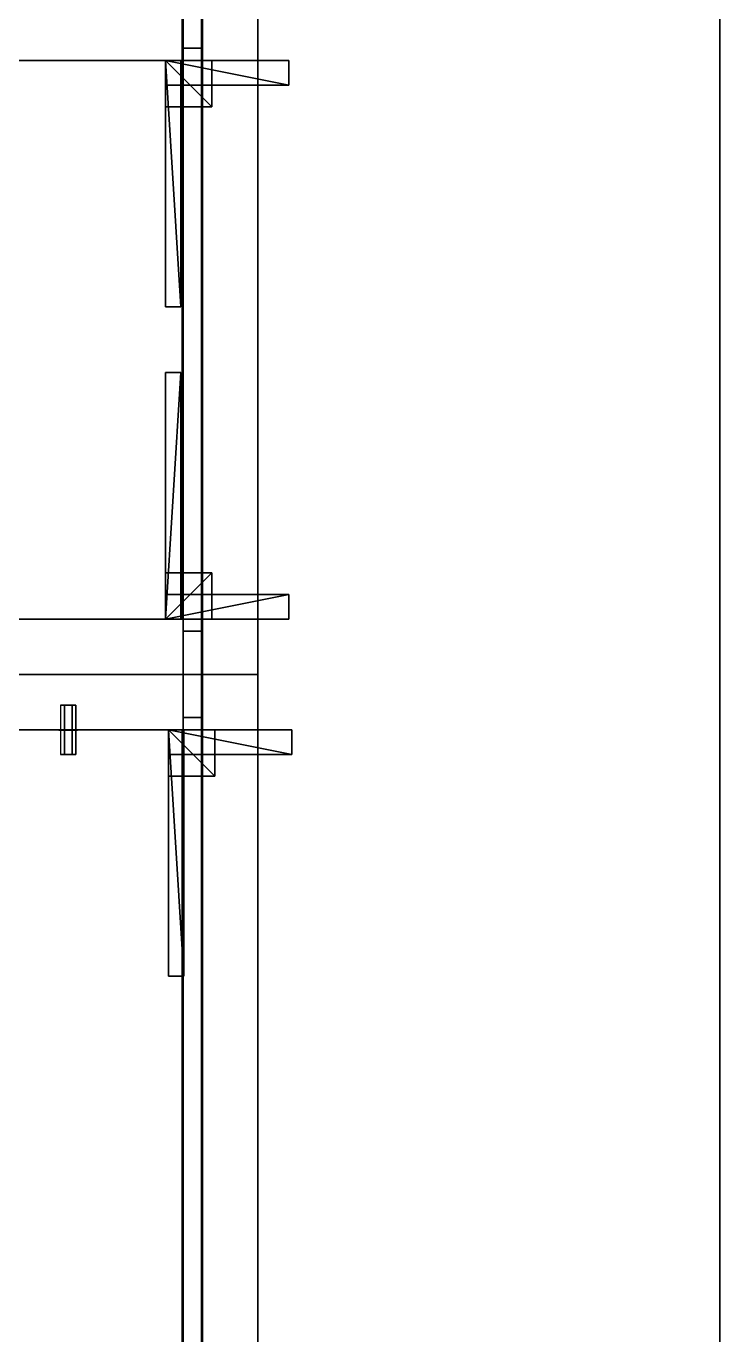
# Model space of a CAD drawing. Extents: x 0 to 2825, y -3457 to 0.
# Drawn here: x 2599.8 to 2825, y -1242.4 to -817.5 of the extents above; entities that cross this region are included whole.
import ezdxf

# ---------------------------------------------------------------- set-up
doc = ezdxf.new("R2010")
doc.units = 0
for name, color, linetype in [('LAYER0', 7, 'CONTINUOUS'), ('LAYER1', 7, 'CONTINUOUS'), ('LAYER166', 7, 'CONTINUOUS'), ('LAYER169', 7, 'CONTINUOUS'), ('LAYER242', 7, 'CONTINUOUS'), ('LAYER244', 7, 'CONTINUOUS'), ('LAYER253', 2, 'CONTINUOUS'), ('LAYER254', 7, 'CONTINUOUS'), ('LAYER255', 253, 'CONTINUOUS'), ('LAYER256', 253, 'CONTINUOUS'), ('LAYER257', 253, 'CONTINUOUS'), ('LAYER258', 253, 'CONTINUOUS'), ('LAYER259', 253, 'CONTINUOUS'), ('LAYER260', 253, 'CONTINUOUS'), ('LAYER269', 7, 'CONTINUOUS'), ('LAYER270', 7, 'CONTINUOUS'), ('LAYER281', 7, 'CONTINUOUS'), ('LAYER282', 7, 'CONTINUOUS'), ('LAYER283', 253, 'CONTINUOUS'), ('LAYER284', 7, 'CONTINUOUS'), ('LAYER293', 7, 'CONTINUOUS'), ('LAYER294', 7, 'CONTINUOUS'), ('LAYER295', 7, 'CONTINUOUS'), ('LAYER296', 7, 'CONTINUOUS'), ('LAYER298', 2, 'CONTINUOUS'), ('LAYER299', 7, 'CONTINUOUS'), ('LAYER300', 253, 'CONTINUOUS'), ('LAYER301', 253, 'CONTINUOUS'), ('LAYER302', 253, 'CONTINUOUS'), ('LAYER303', 253, 'CONTINUOUS'), ('LAYER304', 253, 'CONTINUOUS'), ('LAYER305', 253, 'CONTINUOUS'), ('LAYER311', 7, 'CONTINUOUS'), ('LAYER313', 254, 'CONTINUOUS'), ('LAYER36', 253, 'CONTINUOUS'), ('LAYER54', 2, 'CONTINUOUS'), ('LAYER55', 7, 'CONTINUOUS'), ('LAYER56', 253, 'CONTINUOUS'), ('LAYER57', 253, 'CONTINUOUS'), ('LAYER58', 253, 'CONTINUOUS'), ('LAYER59', 253, 'CONTINUOUS'), ('LAYER60', 253, 'CONTINUOUS'), ('LAYER61', 253, 'CONTINUOUS'), ('LAYER70', 7, 'CONTINUOUS'), ('LAYER89', 7, 'CONTINUOUS')]:
    doc.layers.add(name, color=color, linetype=linetype)

msp = doc.modelspace()

# ---------------------------------------------------------------- linework, layer by layer
at = {"layer": 'LAYER0', "invisible_edges": 1}
for points in [[(2825, 0), (0, -3457), (0, 0), (2825, 0)], [(2825, -3457, 5), (0, 0, 5), (0, -3457, 5), (2825, -3457, 5)], [(0, 0, 5), (2825, -3457, 5), (2825, 0, 5), (0, 0, 5)], [(0, -3457), (2825, 0), (2825, -3457), (0, -3457)], [(2825, 0), (2825, -3457, 5), (2825, -3457), (2825, 0)], [(2825, -3457, 5), (2825, 0), (2825, 0, 5), (2825, -3457, 5)]]:
    msp.add_3dface(points, dxfattribs=at)
at = {"layer": 'LAYER1'}
for points, invisible_edges in [([(2675, -3457, 5), (2825, 0, 5), (2825, -3457, 5), (2675, -3457, 5)], 1), ([(2675, -3307, 5), (2825, 0, 5), (2675, -3457, 5), (2675, -3307, 5)], 3), ([(2675, -150, 5), (2825, 0, 5), (2675, -3307, 5), (2675, -150, 5)], 3), ([(2825, 0, 5), (2825, -3457, 2599), (2825, -3457, 5), (2825, 0, 5)], 1), ([(2825, -3457, 2599), (2825, 0, 5), (2825, 0, 2599), (2825, -3457, 2599)], 1), ([(2675, -150, 2599), (2675, -3307, 5), (2675, -3307, 2599), (2675, -150, 2599)], 1), ([(2675, -3307, 5), (2675, -150, 2599), (2675, -150, 5), (2675, -3307, 5)], 1)]:
    msp.add_3dface(points, dxfattribs=dict(at, invisible_edges=invisible_edges))
at = {"layer": 'LAYER166', "invisible_edges": 1}
for points in [[(2650.7, -1457.336, 685), (2650.7, -824.666, 834.5), (2650.7, -824.666, 685), (2650.7, -1457.336, 685)], [(2650.7, -824.666, 834.5), (2650.7, -1457.336, 685), (2650.7, -1457.336, 834.5), (2650.7, -824.666, 834.5)], [(2656.7, -824.666, 685), (2650.7, -824.666, 834.5), (2656.7, -824.666, 834.5), (2656.7, -824.666, 685)], [(2650.7, -824.666, 834.5), (2656.7, -824.666, 685), (2650.7, -824.666, 685), (2650.7, -824.666, 834.5)], [(2656.7, -1457.336, 834.5), (2650.7, -824.666, 834.5), (2650.7, -1457.336, 834.5), (2656.7, -1457.336, 834.5)], [(2650.7, -824.666, 834.5), (2656.7, -1457.336, 834.5), (2656.7, -824.666, 834.5), (2650.7, -824.666, 834.5)], [(2656.7, -824.666, 685), (2650.7, -1457.336, 685), (2650.7, -824.666, 685), (2656.7, -824.666, 685)], [(2650.7, -1457.336, 685), (2656.7, -824.666, 685), (2656.7, -1457.336, 685), (2650.7, -1457.336, 685)], [(2656.7, -1457.336, 834.5), (2656.7, -824.666, 685), (2656.7, -824.666, 834.5), (2656.7, -1457.336, 834.5)], [(2656.7, -824.666, 685), (2656.7, -1457.336, 834.5), (2656.7, -1457.336, 685), (2656.7, -824.666, 685)]]:
    msp.add_3dface(points, dxfattribs=at)
at = {"layer": 'LAYER169', "invisible_edges": 1}
for points in [[(2657, -828.666, 835), (2675, -828.666, 715), (2657, -828.666, 715), (2657, -828.666, 835)], [(2675, -828.666, 715), (2657, -828.666, 835), (2675, -828.666, 835), (2675, -828.666, 715)], [(2657, -1453.336, 715), (2675, -828.666, 715), (2675, -1453.336, 715), (2657, -1453.336, 715)], [(2675, -828.666, 715), (2657, -1453.336, 715), (2657, -828.666, 715), (2675, -828.666, 715)], [(2657, -828.666, 835), (2675, -1453.336, 835), (2675, -828.666, 835), (2657, -828.666, 835)], [(2675, -1453.336, 835), (2657, -828.666, 835), (2657, -1453.336, 835), (2675, -1453.336, 835)], [(2657, -1453.336, 715), (2657, -828.666, 835), (2657, -828.666, 715), (2657, -1453.336, 715)], [(2657, -828.666, 835), (2657, -1453.336, 715), (2657, -1453.336, 835), (2657, -828.666, 835)], [(2675, -1453.336, 835), (2675, -828.666, 715), (2675, -828.666, 835), (2675, -1453.336, 835)], [(2675, -828.666, 715), (2675, -1453.336, 835), (2675, -1453.336, 715), (2675, -828.666, 715)]]:
    msp.add_3dface(points, dxfattribs=at)
at = {"layer": 'LAYER242', "invisible_edges": 1}
for points in [[(2650.4, -201, 2317), (2375, -1010, 2317), (2650.4, -1010, 2317), (2650.4, -201, 2317)], [(2375, -1010, 2317), (2650.4, -201, 2317), (2375, -201, 2317), (2375, -1010, 2317)], [(2375, -201, 2299), (2650.4, -1010, 2299), (2375, -1010, 2299), (2375, -201, 2299)], [(2650.4, -1010, 2299), (2375, -201, 2299), (2650.4, -201, 2299), (2650.4, -1010, 2299)], [(2650.4, -1010, 2299), (2650.4, -201, 2317), (2650.4, -1010, 2317), (2650.4, -1010, 2299)], [(2650.4, -201, 2317), (2650.4, -1010, 2299), (2650.4, -201, 2299), (2650.4, -201, 2317)], [(2650.4, -1010, 2299), (2375, -1010, 2317), (2375, -1010, 2299), (2650.4, -1010, 2299)], [(2375, -1010, 2317), (2650.4, -1010, 2299), (2650.4, -1010, 2317), (2375, -1010, 2317)]]:
    msp.add_3dface(points, dxfattribs=at)
at = {"layer": 'LAYER244', "invisible_edges": 1}
for points in [[(2675, -1010, 2068), (2375, -1010, 2548), (2675, -1010, 2548), (2675, -1010, 2068)], [(2375, -1010, 2548), (2675, -1010, 2068), (2375, -1010, 2068), (2375, -1010, 2548)], [(2675, -1010, 2068), (2375, -1028, 2068), (2375, -1010, 2068), (2675, -1010, 2068)], [(2375, -1028, 2068), (2675, -1010, 2068), (2675, -1028, 2068), (2375, -1028, 2068)], [(2675, -1028, 2548), (2375, -1010, 2548), (2375, -1028, 2548), (2675, -1028, 2548)], [(2375, -1010, 2548), (2675, -1028, 2548), (2675, -1010, 2548), (2375, -1010, 2548)], [(2675, -1028, 2548), (2675, -1010, 2068), (2675, -1010, 2548), (2675, -1028, 2548)], [(2675, -1010, 2068), (2675, -1028, 2548), (2675, -1028, 2068), (2675, -1010, 2068)], [(2375, -1028, 2068), (2675, -1028, 2548), (2375, -1028, 2548), (2375, -1028, 2068)], [(2675, -1028, 2548), (2375, -1028, 2068), (2675, -1028, 2068), (2675, -1028, 2548)]]:
    msp.add_3dface(points, dxfattribs=at)
at = {"layer": 'LAYER253'}
for points in [[(2645, -930, 2517.5), (2650, -930, 2494.5), (2645, -930, 2494.5), (2645, -930, 2517.5)], [(2650, -930, 2517.5), (2650, -930, 2494.5), (2645, -930, 2517.5), (2650, -930, 2517.5)], [(2645, -1010, 2517.5), (2650, -930, 2517.5), (2645, -930, 2517.5), (2645, -1010, 2517.5)], [(2650, -1010, 2517.5), (2650, -930, 2517.5), (2645, -1010, 2517.5), (2650, -1010, 2517.5)], [(2645, -930, 2494.5), (2645, -1010, 2517.5), (2645, -930, 2517.5), (2645, -930, 2494.5)], [(2645, -1010, 2494.5), (2645, -1010, 2517.5), (2645, -930, 2494.5), (2645, -1010, 2494.5)], [(2650, -930, 2494.5), (2645, -1010, 2494.5), (2645, -930, 2494.5), (2650, -930, 2494.5)], [(2650, -1010, 2494.5), (2645, -1010, 2494.5), (2650, -930, 2494.5), (2650, -1010, 2494.5)], [(2650, -930, 2517.5), (2650, -1010, 2494.5), (2650, -930, 2494.5), (2650, -930, 2517.5)], [(2650, -1010, 2517.5), (2650, -1010, 2494.5), (2650, -930, 2517.5), (2650, -1010, 2517.5)], [(2645, -1010, 2494.5), (2650, -1010, 2517.5), (2645, -1010, 2517.5), (2645, -1010, 2494.5)], [(2650, -1010, 2494.5), (2650, -1010, 2517.5), (2645, -1010, 2494.5), (2650, -1010, 2494.5)]]:
    msp.add_3dface(points, dxfattribs=at)
at = {"layer": 'LAYER254', "invisible_edges": 1}
for points in [[(2645, -1010, 2517.5), (2645, -930, 2494.5), (2645, -1010, 2494.5), (2645, -1010, 2517.5)], [(2645, -930, 2494.5), (2645, -1010, 2517.5), (2645, -930, 2517.5), (2645, -930, 2494.5)], [(2645, -1010, 2517.5), (2650, -930, 2517.5), (2645, -930, 2517.5), (2645, -1010, 2517.5)], [(2650, -930, 2517.5), (2645, -1010, 2517.5), (2650, -1010, 2517.5), (2650, -930, 2517.5)], [(2650, -930, 2517.5), (2645, -930, 2494.5), (2645, -930, 2517.5), (2650, -930, 2517.5)], [(2645, -930, 2494.5), (2650, -930, 2517.5), (2650, -930, 2494.5), (2645, -930, 2494.5)], [(2650, -1010, 2494.5), (2645, -930, 2494.5), (2650, -930, 2494.5), (2650, -1010, 2494.5)], [(2645, -930, 2494.5), (2650, -1010, 2494.5), (2645, -1010, 2494.5), (2645, -930, 2494.5)], [(2650, -930, 2517.5), (2650, -1010, 2494.5), (2650, -930, 2494.5), (2650, -930, 2517.5)], [(2650, -1010, 2494.5), (2650, -930, 2517.5), (2650, -1010, 2517.5), (2650, -1010, 2494.5)], [(2650, -1010, 2494.5), (2645, -1010, 2517.5), (2645, -1010, 2494.5), (2650, -1010, 2494.5)], [(2645, -1010, 2517.5), (2650, -1010, 2494.5), (2650, -1010, 2517.5), (2645, -1010, 2517.5)]]:
    msp.add_3dface(points, dxfattribs=at)
at = {"layer": 'LAYER255'}
for points in [[(2645, -995, 2517.5), (2660, -995, 2502.5), (2645, -995, 2502.5), (2645, -995, 2517.5)], [(2660, -995, 2517.5), (2660, -995, 2502.5), (2645, -995, 2517.5), (2660, -995, 2517.5)], [(2645, -1010, 2517.5), (2660, -995, 2517.5), (2645, -995, 2517.5), (2645, -1010, 2517.5)], [(2660, -1010, 2517.5), (2660, -995, 2517.5), (2645, -1010, 2517.5), (2660, -1010, 2517.5)], [(2645, -995, 2502.5), (2645, -1010, 2517.5), (2645, -995, 2517.5), (2645, -995, 2502.5)], [(2645, -1010, 2502.5), (2645, -1010, 2517.5), (2645, -995, 2502.5), (2645, -1010, 2502.5)], [(2660, -995, 2502.5), (2645, -1010, 2502.5), (2645, -995, 2502.5), (2660, -995, 2502.5)], [(2660, -1010, 2502.5), (2645, -1010, 2502.5), (2660, -995, 2502.5), (2660, -1010, 2502.5)], [(2660, -995, 2517.5), (2660, -1010, 2502.5), (2660, -995, 2502.5), (2660, -995, 2517.5)], [(2660, -1010, 2517.5), (2660, -1010, 2502.5), (2660, -995, 2517.5), (2660, -1010, 2517.5)], [(2645, -1010, 2502.5), (2660, -1010, 2517.5), (2645, -1010, 2517.5), (2645, -1010, 2502.5)], [(2660, -1010, 2502.5), (2660, -1010, 2517.5), (2645, -1010, 2502.5), (2660, -1010, 2502.5)]]:
    msp.add_3dface(points, dxfattribs=at)
at = {"layer": 'LAYER256'}
for points in [[(2645, -995, 2517.5), (2660, -995, 2502.5), (2645, -995, 2502.5), (2645, -995, 2517.5)], [(2660, -995, 2517.5), (2660, -995, 2502.5), (2645, -995, 2517.5), (2660, -995, 2517.5)], [(2645, -1010, 2517.5), (2660, -995, 2517.5), (2645, -995, 2517.5), (2645, -1010, 2517.5)], [(2660, -1010, 2517.5), (2660, -995, 2517.5), (2645, -1010, 2517.5), (2660, -1010, 2517.5)], [(2645, -995, 2502.5), (2645, -1010, 2517.5), (2645, -995, 2517.5), (2645, -995, 2502.5)], [(2645, -1010, 2502.5), (2645, -1010, 2517.5), (2645, -995, 2502.5), (2645, -1010, 2502.5)], [(2660, -995, 2502.5), (2645, -1010, 2502.5), (2645, -995, 2502.5), (2660, -995, 2502.5)], [(2660, -1010, 2502.5), (2645, -1010, 2502.5), (2660, -995, 2502.5), (2660, -1010, 2502.5)], [(2660, -995, 2517.5), (2660, -1010, 2502.5), (2660, -995, 2502.5), (2660, -995, 2517.5)], [(2660, -1010, 2517.5), (2660, -1010, 2502.5), (2660, -995, 2517.5), (2660, -1010, 2517.5)], [(2645, -1010, 2502.5), (2660, -1010, 2517.5), (2645, -1010, 2517.5), (2645, -1010, 2502.5)], [(2660, -1010, 2502.5), (2660, -1010, 2517.5), (2645, -1010, 2502.5), (2660, -1010, 2502.5)]]:
    msp.add_3dface(points, dxfattribs=at)
at = {"layer": 'LAYER257'}
for points in [[(2645, -995, 2517.5), (2660, -995, 2502.5), (2645, -995, 2502.5), (2645, -995, 2517.5)], [(2660, -995, 2517.5), (2660, -995, 2502.5), (2645, -995, 2517.5), (2660, -995, 2517.5)], [(2645, -1010, 2517.5), (2660, -995, 2517.5), (2645, -995, 2517.5), (2645, -1010, 2517.5)], [(2660, -1010, 2517.5), (2660, -995, 2517.5), (2645, -1010, 2517.5), (2660, -1010, 2517.5)], [(2645, -995, 2502.5), (2645, -1010, 2517.5), (2645, -995, 2517.5), (2645, -995, 2502.5)], [(2645, -1010, 2502.5), (2645, -1010, 2517.5), (2645, -995, 2502.5), (2645, -1010, 2502.5)], [(2660, -995, 2502.5), (2645, -1010, 2502.5), (2645, -995, 2502.5), (2660, -995, 2502.5)], [(2660, -1010, 2502.5), (2645, -1010, 2502.5), (2660, -995, 2502.5), (2660, -1010, 2502.5)], [(2660, -995, 2517.5), (2660, -1010, 2502.5), (2660, -995, 2502.5), (2660, -995, 2517.5)], [(2660, -1010, 2517.5), (2660, -1010, 2502.5), (2660, -995, 2517.5), (2660, -1010, 2517.5)], [(2645, -1010, 2502.5), (2660, -1010, 2517.5), (2645, -1010, 2517.5), (2645, -1010, 2502.5)], [(2660, -1010, 2502.5), (2660, -1010, 2517.5), (2645, -1010, 2502.5), (2660, -1010, 2502.5)]]:
    msp.add_3dface(points, dxfattribs=at)
at = {"layer": 'LAYER258'}
for points in [[(2645, -995, 2517.5), (2660, -995, 2502.5), (2645, -995, 2502.5), (2645, -995, 2517.5)], [(2660, -995, 2517.5), (2660, -995, 2502.5), (2645, -995, 2517.5), (2660, -995, 2517.5)], [(2645, -1010, 2517.5), (2660, -995, 2517.5), (2645, -995, 2517.5), (2645, -1010, 2517.5)], [(2660, -1010, 2517.5), (2660, -995, 2517.5), (2645, -1010, 2517.5), (2660, -1010, 2517.5)], [(2645, -995, 2502.5), (2645, -1010, 2517.5), (2645, -995, 2517.5), (2645, -995, 2502.5)], [(2645, -1010, 2502.5), (2645, -1010, 2517.5), (2645, -995, 2502.5), (2645, -1010, 2502.5)], [(2660, -995, 2502.5), (2645, -1010, 2502.5), (2645, -995, 2502.5), (2660, -995, 2502.5)], [(2660, -1010, 2502.5), (2645, -1010, 2502.5), (2660, -995, 2502.5), (2660, -1010, 2502.5)], [(2660, -995, 2517.5), (2660, -1010, 2502.5), (2660, -995, 2502.5), (2660, -995, 2517.5)], [(2660, -1010, 2517.5), (2660, -1010, 2502.5), (2660, -995, 2517.5), (2660, -1010, 2517.5)], [(2645, -1010, 2502.5), (2660, -1010, 2517.5), (2645, -1010, 2517.5), (2645, -1010, 2502.5)], [(2660, -1010, 2502.5), (2660, -1010, 2517.5), (2645, -1010, 2502.5), (2660, -1010, 2502.5)]]:
    msp.add_3dface(points, dxfattribs=at)
at = {"layer": 'LAYER259'}
for points in [[(2645, -1002, 2517.5), (2685, -1002, 2509.5), (2645, -1002, 2509.5), (2645, -1002, 2517.5)], [(2685, -1002, 2517.5), (2685, -1002, 2509.5), (2645, -1002, 2517.5), (2685, -1002, 2517.5)], [(2645, -1010, 2517.5), (2685, -1002, 2517.5), (2645, -1002, 2517.5), (2645, -1010, 2517.5)], [(2685, -1010, 2517.5), (2685, -1002, 2517.5), (2645, -1010, 2517.5), (2685, -1010, 2517.5)], [(2645, -1002, 2509.5), (2645, -1010, 2517.5), (2645, -1002, 2517.5), (2645, -1002, 2509.5)], [(2645, -1010, 2509.5), (2645, -1010, 2517.5), (2645, -1002, 2509.5), (2645, -1010, 2509.5)], [(2685, -1002, 2509.5), (2645, -1010, 2509.5), (2645, -1002, 2509.5), (2685, -1002, 2509.5)], [(2685, -1010, 2509.5), (2645, -1010, 2509.5), (2685, -1002, 2509.5), (2685, -1010, 2509.5)], [(2685, -1002, 2517.5), (2685, -1010, 2509.5), (2685, -1002, 2509.5), (2685, -1002, 2517.5)], [(2685, -1010, 2517.5), (2685, -1010, 2509.5), (2685, -1002, 2517.5), (2685, -1010, 2517.5)], [(2645, -1010, 2509.5), (2685, -1010, 2517.5), (2645, -1010, 2517.5), (2645, -1010, 2509.5)], [(2685, -1010, 2509.5), (2685, -1010, 2517.5), (2645, -1010, 2509.5), (2685, -1010, 2509.5)]]:
    msp.add_3dface(points, dxfattribs=at)
at = {"layer": 'LAYER260'}
for points in [[(2645, -930, 2517.5), (2650, -930, 2501.5), (2645, -930, 2501.5), (2645, -930, 2517.5)], [(2650, -930, 2517.5), (2650, -930, 2501.5), (2645, -930, 2517.5), (2650, -930, 2517.5)], [(2645, -1010, 2517.5), (2650, -930, 2517.5), (2645, -930, 2517.5), (2645, -1010, 2517.5)], [(2650, -1010, 2517.5), (2650, -930, 2517.5), (2645, -1010, 2517.5), (2650, -1010, 2517.5)], [(2645, -930, 2501.5), (2645, -1010, 2517.5), (2645, -930, 2517.5), (2645, -930, 2501.5)], [(2645, -1010, 2501.5), (2645, -1010, 2517.5), (2645, -930, 2501.5), (2645, -1010, 2501.5)], [(2650, -930, 2501.5), (2645, -1010, 2501.5), (2645, -930, 2501.5), (2650, -930, 2501.5)], [(2650, -1010, 2501.5), (2645, -1010, 2501.5), (2650, -930, 2501.5), (2650, -1010, 2501.5)], [(2650, -930, 2517.5), (2650, -1010, 2501.5), (2650, -930, 2501.5), (2650, -930, 2517.5)], [(2650, -1010, 2517.5), (2650, -1010, 2501.5), (2650, -930, 2517.5), (2650, -1010, 2517.5)], [(2645, -1010, 2501.5), (2650, -1010, 2517.5), (2645, -1010, 2517.5), (2645, -1010, 2501.5)], [(2650, -1010, 2501.5), (2650, -1010, 2517.5), (2645, -1010, 2501.5), (2650, -1010, 2501.5)]]:
    msp.add_3dface(points, dxfattribs=at)
at = {"layer": 'LAYER269', "invisible_edges": 1}
for points in [[(2675, -1010, 2069), (2375, -201, 2069), (2675, -201, 2069), (2675, -1010, 2069)], [(2375, -201, 2069), (2675, -1010, 2069), (2375, -1010, 2069), (2375, -201, 2069)], [(2375, -1010, 2087), (2675, -201, 2087), (2375, -201, 2087), (2375, -1010, 2087)], [(2675, -201, 2087), (2375, -1010, 2087), (2675, -1010, 2087), (2675, -201, 2087)], [(2675, -201, 2087), (2675, -1010, 2069), (2675, -201, 2069), (2675, -201, 2087)], [(2675, -1010, 2069), (2675, -201, 2087), (2675, -1010, 2087), (2675, -1010, 2069)], [(2675, -1010, 2069), (2375, -1010, 2087), (2375, -1010, 2069), (2675, -1010, 2069)], [(2375, -1010, 2087), (2675, -1010, 2069), (2675, -1010, 2087), (2375, -1010, 2087)]]:
    msp.add_3dface(points, dxfattribs=at)
at = {"layer": 'LAYER270', "invisible_edges": 1}
for points in [[(2675, -201, 2547), (2375, -1010, 2547), (2675, -1010, 2547), (2675, -201, 2547)], [(2375, -1010, 2547), (2675, -201, 2547), (2375, -201, 2547), (2375, -1010, 2547)], [(2375, -201, 2529), (2675, -1010, 2529), (2375, -1010, 2529), (2375, -201, 2529)], [(2675, -1010, 2529), (2375, -201, 2529), (2675, -201, 2529), (2675, -1010, 2529)], [(2675, -1010, 2529), (2675, -201, 2547), (2675, -1010, 2547), (2675, -1010, 2529)], [(2675, -201, 2547), (2675, -1010, 2529), (2675, -201, 2529), (2675, -201, 2547)], [(2675, -1010, 2529), (2375, -1010, 2547), (2375, -1010, 2529), (2675, -1010, 2529)], [(2375, -1010, 2547), (2675, -1010, 2529), (2675, -1010, 2547), (2375, -1010, 2547)]]:
    msp.add_3dface(points, dxfattribs=at)
at = {"layer": 'LAYER281', "invisible_edges": 1}
for points in [[(2650.7, -197, 2533), (2650.7, -1014, 2083), (2650.7, -1014, 2533), (2650.7, -197, 2533)], [(2650.7, -1014, 2083), (2650.7, -197, 2533), (2650.7, -197, 2083), (2650.7, -1014, 2083)], [(2656.7, -197, 2083), (2650.7, -1014, 2083), (2650.7, -197, 2083), (2656.7, -197, 2083)], [(2650.7, -1014, 2083), (2656.7, -197, 2083), (2656.7, -1014, 2083), (2650.7, -1014, 2083)], [(2656.7, -1014, 2533), (2650.7, -197, 2533), (2650.7, -1014, 2533), (2656.7, -1014, 2533)], [(2650.7, -197, 2533), (2656.7, -1014, 2533), (2656.7, -197, 2533), (2650.7, -197, 2533)], [(2656.7, -197, 2083), (2656.7, -1014, 2533), (2656.7, -1014, 2083), (2656.7, -197, 2083)], [(2656.7, -1014, 2533), (2656.7, -197, 2083), (2656.7, -197, 2533), (2656.7, -1014, 2533)], [(2656.7, -1014, 2533), (2650.7, -1014, 2083), (2656.7, -1014, 2083), (2656.7, -1014, 2533)], [(2650.7, -1014, 2083), (2656.7, -1014, 2533), (2650.7, -1014, 2533), (2650.7, -1014, 2083)]]:
    msp.add_3dface(points, dxfattribs=at)
at = {"layer": 'LAYER282', "invisible_edges": 1}
for points in [[(2657, -1010, 2409), (2675, -201, 2409), (2675, -1010, 2409), (2657, -1010, 2409)], [(2675, -201, 2409), (2657, -1010, 2409), (2657, -201, 2409), (2675, -201, 2409)], [(2657, -201, 2529), (2675, -1010, 2529), (2675, -201, 2529), (2657, -201, 2529)], [(2675, -1010, 2529), (2657, -201, 2529), (2657, -1010, 2529), (2675, -1010, 2529)], [(2657, -1010, 2409), (2657, -201, 2529), (2657, -201, 2409), (2657, -1010, 2409)], [(2657, -201, 2529), (2657, -1010, 2409), (2657, -1010, 2529), (2657, -201, 2529)], [(2675, -1010, 2529), (2675, -201, 2409), (2675, -201, 2529), (2675, -1010, 2529)], [(2675, -201, 2409), (2675, -1010, 2529), (2675, -1010, 2409), (2675, -201, 2409)], [(2675, -1010, 2529), (2657, -1010, 2409), (2675, -1010, 2409), (2675, -1010, 2529)], [(2657, -1010, 2409), (2675, -1010, 2529), (2657, -1010, 2529), (2657, -1010, 2409)]]:
    msp.add_3dface(points, dxfattribs=at)
at = {"layer": 'LAYER283', "invisible_edges": 1}
for points in [[(2675, -1453, 2050), (2375, -150, 2050), (2675, -150, 2050), (2675, -1453, 2050)], [(2375, -150, 2050), (2675, -1453, 2050), (2375, -1453, 2050), (2375, -150, 2050)], [(2375, -1453, 2068), (2675, -150, 2068), (2375, -150, 2068), (2375, -1453, 2068)], [(2675, -150, 2068), (2375, -1453, 2068), (2675, -1453, 2068), (2675, -150, 2068)], [(2675, -150, 2068), (2675, -1453, 2050), (2675, -150, 2050), (2675, -150, 2068)], [(2675, -1453, 2050), (2675, -150, 2068), (2675, -1453, 2068), (2675, -1453, 2050)]]:
    msp.add_3dface(points, dxfattribs=at)
at = {"layer": 'LAYER284', "invisible_edges": 1}
for points in [[(2657, -1046, 2529), (2675, -1046, 2409), (2657, -1046, 2409), (2657, -1046, 2529)], [(2675, -1046, 2409), (2657, -1046, 2529), (2675, -1046, 2529), (2675, -1046, 2409)], [(2657, -1435, 2409), (2675, -1046, 2409), (2675, -1435, 2409), (2657, -1435, 2409)], [(2675, -1046, 2409), (2657, -1435, 2409), (2657, -1046, 2409), (2675, -1046, 2409)], [(2657, -1046, 2529), (2675, -1435, 2529), (2675, -1046, 2529), (2657, -1046, 2529)], [(2675, -1435, 2529), (2657, -1046, 2529), (2657, -1435, 2529), (2675, -1435, 2529)], [(2657, -1435, 2409), (2657, -1046, 2529), (2657, -1046, 2409), (2657, -1435, 2409)], [(2657, -1046, 2529), (2657, -1435, 2409), (2657, -1435, 2529), (2657, -1046, 2529)], [(2675, -1435, 2529), (2675, -1046, 2409), (2675, -1046, 2529), (2675, -1435, 2529)], [(2675, -1046, 2409), (2675, -1435, 2529), (2675, -1435, 2409), (2675, -1046, 2409)]]:
    msp.add_3dface(points, dxfattribs=at)
at = {"layer": 'LAYER293', "invisible_edges": 1}
for points in [[(2675, -1046, 2547), (2375, -1435, 2547), (2675, -1435, 2547), (2675, -1046, 2547)], [(2375, -1435, 2547), (2675, -1046, 2547), (2375, -1046, 2547), (2375, -1435, 2547)], [(2675, -1046, 2547), (2375, -1046, 2529), (2375, -1046, 2547), (2675, -1046, 2547)], [(2375, -1046, 2529), (2675, -1046, 2547), (2675, -1046, 2529), (2375, -1046, 2529)], [(2375, -1046, 2529), (2675, -1435, 2529), (2375, -1435, 2529), (2375, -1046, 2529)], [(2675, -1435, 2529), (2375, -1046, 2529), (2675, -1046, 2529), (2675, -1435, 2529)], [(2675, -1435, 2529), (2675, -1046, 2547), (2675, -1435, 2547), (2675, -1435, 2529)], [(2675, -1046, 2547), (2675, -1435, 2529), (2675, -1046, 2529), (2675, -1046, 2547)]]:
    msp.add_3dface(points, dxfattribs=at)
at = {"layer": 'LAYER294', "invisible_edges": 1}
for points in [[(2675, -1435, 2069), (2375, -1046, 2069), (2675, -1046, 2069), (2675, -1435, 2069)], [(2375, -1046, 2069), (2675, -1435, 2069), (2375, -1435, 2069), (2375, -1046, 2069)], [(2675, -1046, 2087), (2375, -1046, 2069), (2375, -1046, 2087), (2675, -1046, 2087)], [(2375, -1046, 2069), (2675, -1046, 2087), (2675, -1046, 2069), (2375, -1046, 2069)], [(2375, -1435, 2087), (2675, -1046, 2087), (2375, -1046, 2087), (2375, -1435, 2087)], [(2675, -1046, 2087), (2375, -1435, 2087), (2675, -1435, 2087), (2675, -1046, 2087)], [(2675, -1046, 2087), (2675, -1435, 2069), (2675, -1046, 2069), (2675, -1046, 2087)], [(2675, -1435, 2069), (2675, -1046, 2087), (2675, -1435, 2087), (2675, -1435, 2069)]]:
    msp.add_3dface(points, dxfattribs=at)
at = {"layer": 'LAYER295', "invisible_edges": 1}
for points in [[(2650.7, -1042, 2533), (2656.7, -1439, 2533), (2656.7, -1042, 2533), (2650.7, -1042, 2533)], [(2656.7, -1439, 2533), (2650.7, -1042, 2533), (2650.7, -1439, 2533), (2656.7, -1439, 2533)], [(2656.7, -1042, 2083), (2650.7, -1042, 2533), (2656.7, -1042, 2533), (2656.7, -1042, 2083)], [(2650.7, -1042, 2533), (2656.7, -1042, 2083), (2650.7, -1042, 2083), (2650.7, -1042, 2533)], [(2650.7, -1439, 2083), (2656.7, -1042, 2083), (2656.7, -1439, 2083), (2650.7, -1439, 2083)], [(2656.7, -1042, 2083), (2650.7, -1439, 2083), (2650.7, -1042, 2083), (2656.7, -1042, 2083)], [(2650.7, -1042, 2533), (2650.7, -1439, 2083), (2650.7, -1439, 2533), (2650.7, -1042, 2533)], [(2650.7, -1439, 2083), (2650.7, -1042, 2533), (2650.7, -1042, 2083), (2650.7, -1439, 2083)], [(2656.7, -1042, 2083), (2656.7, -1439, 2533), (2656.7, -1439, 2083), (2656.7, -1042, 2083)], [(2656.7, -1439, 2533), (2656.7, -1042, 2083), (2656.7, -1042, 2533), (2656.7, -1439, 2533)]]:
    msp.add_3dface(points, dxfattribs=at)
at = {"layer": 'LAYER296', "invisible_edges": 1}
for points in [[(2675, -1028, 2068), (2375, -1046, 2068), (2375, -1028, 2068), (2675, -1028, 2068)], [(2375, -1046, 2068), (2675, -1028, 2068), (2675, -1046, 2068), (2375, -1046, 2068)], [(2675, -1046, 2548), (2375, -1028, 2548), (2375, -1046, 2548), (2675, -1046, 2548)], [(2375, -1028, 2548), (2675, -1046, 2548), (2675, -1028, 2548), (2375, -1028, 2548)], [(2375, -1028, 2548), (2675, -1028, 2068), (2375, -1028, 2068), (2375, -1028, 2548)], [(2675, -1028, 2068), (2375, -1028, 2548), (2675, -1028, 2548), (2675, -1028, 2068)], [(2675, -1028, 2068), (2675, -1046, 2548), (2675, -1046, 2068), (2675, -1028, 2068)], [(2675, -1046, 2548), (2675, -1028, 2068), (2675, -1028, 2548), (2675, -1046, 2548)], [(2675, -1046, 2548), (2375, -1046, 2068), (2675, -1046, 2068), (2675, -1046, 2548)], [(2375, -1046, 2068), (2675, -1046, 2548), (2375, -1046, 2548), (2375, -1046, 2068)]]:
    msp.add_3dface(points, dxfattribs=at)
at = {"layer": 'LAYER298'}
for points in [[(2646, -1126, 2506), (2651, -1126, 2506), (2646, -1046, 2506), (2646, -1126, 2506)], [(2646, -1046, 2506), (2651, -1126, 2506), (2651, -1046, 2506), (2646, -1046, 2506)], [(2646, -1046, 2506), (2651, -1046, 2506), (2646, -1046, 2483), (2646, -1046, 2506)], [(2646, -1046, 2483), (2651, -1046, 2506), (2651, -1046, 2483), (2646, -1046, 2483)], [(2646, -1126, 2506), (2646, -1046, 2506), (2646, -1126, 2483), (2646, -1126, 2506)], [(2646, -1126, 2483), (2646, -1046, 2506), (2646, -1046, 2483), (2646, -1126, 2483)], [(2646, -1126, 2483), (2646, -1046, 2483), (2651, -1126, 2483), (2646, -1126, 2483)], [(2651, -1126, 2483), (2646, -1046, 2483), (2651, -1046, 2483), (2651, -1126, 2483)], [(2651, -1126, 2483), (2651, -1046, 2483), (2651, -1126, 2506), (2651, -1126, 2483)], [(2651, -1126, 2506), (2651, -1046, 2483), (2651, -1046, 2506), (2651, -1126, 2506)], [(2646, -1126, 2483), (2651, -1126, 2483), (2646, -1126, 2506), (2646, -1126, 2483)], [(2646, -1126, 2506), (2651, -1126, 2483), (2651, -1126, 2506), (2646, -1126, 2506)]]:
    msp.add_3dface(points, dxfattribs=at)
at = {"layer": 'LAYER299', "invisible_edges": 1}
for points in [[(2646, -1046, 2483), (2646, -1126, 2506), (2646, -1046, 2506), (2646, -1046, 2483)], [(2646, -1126, 2506), (2646, -1046, 2483), (2646, -1126, 2483), (2646, -1126, 2506)], [(2651, -1046, 2506), (2646, -1126, 2506), (2651, -1126, 2506), (2651, -1046, 2506)], [(2646, -1126, 2506), (2651, -1046, 2506), (2646, -1046, 2506), (2646, -1126, 2506)], [(2646, -1046, 2483), (2651, -1126, 2483), (2646, -1126, 2483), (2646, -1046, 2483)], [(2651, -1126, 2483), (2646, -1046, 2483), (2651, -1046, 2483), (2651, -1126, 2483)], [(2651, -1046, 2506), (2646, -1046, 2483), (2646, -1046, 2506), (2651, -1046, 2506)], [(2646, -1046, 2483), (2651, -1046, 2506), (2651, -1046, 2483), (2646, -1046, 2483)], [(2651, -1126, 2483), (2651, -1046, 2506), (2651, -1126, 2506), (2651, -1126, 2483)], [(2651, -1046, 2506), (2651, -1126, 2483), (2651, -1046, 2483), (2651, -1046, 2506)], [(2651, -1126, 2483), (2646, -1126, 2506), (2646, -1126, 2483), (2651, -1126, 2483)], [(2646, -1126, 2506), (2651, -1126, 2483), (2651, -1126, 2506), (2646, -1126, 2506)]]:
    msp.add_3dface(points, dxfattribs=at)
at = {"layer": 'LAYER300'}
for points in [[(2646, -1061, 2506), (2661, -1061, 2506), (2646, -1046, 2506), (2646, -1061, 2506)], [(2646, -1046, 2506), (2661, -1061, 2506), (2661, -1046, 2506), (2646, -1046, 2506)], [(2646, -1046, 2506), (2661, -1046, 2506), (2646, -1046, 2491), (2646, -1046, 2506)], [(2646, -1046, 2491), (2661, -1046, 2506), (2661, -1046, 2491), (2646, -1046, 2491)], [(2646, -1061, 2506), (2646, -1046, 2506), (2646, -1061, 2491), (2646, -1061, 2506)], [(2646, -1061, 2491), (2646, -1046, 2506), (2646, -1046, 2491), (2646, -1061, 2491)], [(2646, -1061, 2491), (2646, -1046, 2491), (2661, -1061, 2491), (2646, -1061, 2491)], [(2661, -1061, 2491), (2646, -1046, 2491), (2661, -1046, 2491), (2661, -1061, 2491)], [(2661, -1061, 2491), (2661, -1046, 2491), (2661, -1061, 2506), (2661, -1061, 2491)], [(2661, -1061, 2506), (2661, -1046, 2491), (2661, -1046, 2506), (2661, -1061, 2506)], [(2646, -1061, 2491), (2661, -1061, 2491), (2646, -1061, 2506), (2646, -1061, 2491)], [(2646, -1061, 2506), (2661, -1061, 2491), (2661, -1061, 2506), (2646, -1061, 2506)]]:
    msp.add_3dface(points, dxfattribs=at)
at = {"layer": 'LAYER301'}
for points in [[(2646, -1061, 2506), (2661, -1061, 2506), (2646, -1046, 2506), (2646, -1061, 2506)], [(2646, -1046, 2506), (2661, -1061, 2506), (2661, -1046, 2506), (2646, -1046, 2506)], [(2646, -1046, 2506), (2661, -1046, 2506), (2646, -1046, 2491), (2646, -1046, 2506)], [(2646, -1046, 2491), (2661, -1046, 2506), (2661, -1046, 2491), (2646, -1046, 2491)], [(2646, -1061, 2506), (2646, -1046, 2506), (2646, -1061, 2491), (2646, -1061, 2506)], [(2646, -1061, 2491), (2646, -1046, 2506), (2646, -1046, 2491), (2646, -1061, 2491)], [(2646, -1061, 2491), (2646, -1046, 2491), (2661, -1061, 2491), (2646, -1061, 2491)], [(2661, -1061, 2491), (2646, -1046, 2491), (2661, -1046, 2491), (2661, -1061, 2491)], [(2661, -1061, 2491), (2661, -1046, 2491), (2661, -1061, 2506), (2661, -1061, 2491)], [(2661, -1061, 2506), (2661, -1046, 2491), (2661, -1046, 2506), (2661, -1061, 2506)], [(2646, -1061, 2491), (2661, -1061, 2491), (2646, -1061, 2506), (2646, -1061, 2491)], [(2646, -1061, 2506), (2661, -1061, 2491), (2661, -1061, 2506), (2646, -1061, 2506)]]:
    msp.add_3dface(points, dxfattribs=at)
at = {"layer": 'LAYER302'}
for points in [[(2646, -1061, 2506), (2661, -1061, 2506), (2646, -1046, 2506), (2646, -1061, 2506)], [(2646, -1046, 2506), (2661, -1061, 2506), (2661, -1046, 2506), (2646, -1046, 2506)], [(2646, -1046, 2506), (2661, -1046, 2506), (2646, -1046, 2491), (2646, -1046, 2506)], [(2646, -1046, 2491), (2661, -1046, 2506), (2661, -1046, 2491), (2646, -1046, 2491)], [(2646, -1061, 2506), (2646, -1046, 2506), (2646, -1061, 2491), (2646, -1061, 2506)], [(2646, -1061, 2491), (2646, -1046, 2506), (2646, -1046, 2491), (2646, -1061, 2491)], [(2646, -1061, 2491), (2646, -1046, 2491), (2661, -1061, 2491), (2646, -1061, 2491)], [(2661, -1061, 2491), (2646, -1046, 2491), (2661, -1046, 2491), (2661, -1061, 2491)], [(2661, -1061, 2491), (2661, -1046, 2491), (2661, -1061, 2506), (2661, -1061, 2491)], [(2661, -1061, 2506), (2661, -1046, 2491), (2661, -1046, 2506), (2661, -1061, 2506)], [(2646, -1061, 2491), (2661, -1061, 2491), (2646, -1061, 2506), (2646, -1061, 2491)], [(2646, -1061, 2506), (2661, -1061, 2491), (2661, -1061, 2506), (2646, -1061, 2506)]]:
    msp.add_3dface(points, dxfattribs=at)
at = {"layer": 'LAYER303'}
for points in [[(2646, -1061, 2506), (2661, -1061, 2506), (2646, -1046, 2506), (2646, -1061, 2506)], [(2646, -1046, 2506), (2661, -1061, 2506), (2661, -1046, 2506), (2646, -1046, 2506)], [(2646, -1046, 2506), (2661, -1046, 2506), (2646, -1046, 2491), (2646, -1046, 2506)], [(2646, -1046, 2491), (2661, -1046, 2506), (2661, -1046, 2491), (2646, -1046, 2491)], [(2646, -1061, 2506), (2646, -1046, 2506), (2646, -1061, 2491), (2646, -1061, 2506)], [(2646, -1061, 2491), (2646, -1046, 2506), (2646, -1046, 2491), (2646, -1061, 2491)], [(2646, -1061, 2491), (2646, -1046, 2491), (2661, -1061, 2491), (2646, -1061, 2491)], [(2661, -1061, 2491), (2646, -1046, 2491), (2661, -1046, 2491), (2661, -1061, 2491)], [(2661, -1061, 2491), (2661, -1046, 2491), (2661, -1061, 2506), (2661, -1061, 2491)], [(2661, -1061, 2506), (2661, -1046, 2491), (2661, -1046, 2506), (2661, -1061, 2506)], [(2646, -1061, 2491), (2661, -1061, 2491), (2646, -1061, 2506), (2646, -1061, 2491)], [(2646, -1061, 2506), (2661, -1061, 2491), (2661, -1061, 2506), (2646, -1061, 2506)]]:
    msp.add_3dface(points, dxfattribs=at)
at = {"layer": 'LAYER304'}
for points in [[(2646, -1054, 2506), (2686, -1054, 2506), (2646, -1046, 2506), (2646, -1054, 2506)], [(2646, -1046, 2506), (2686, -1054, 2506), (2686, -1046, 2506), (2646, -1046, 2506)], [(2646, -1046, 2506), (2686, -1046, 2506), (2646, -1046, 2498), (2646, -1046, 2506)], [(2646, -1046, 2498), (2686, -1046, 2506), (2686, -1046, 2498), (2646, -1046, 2498)], [(2646, -1054, 2506), (2646, -1046, 2506), (2646, -1054, 2498), (2646, -1054, 2506)], [(2646, -1054, 2498), (2646, -1046, 2506), (2646, -1046, 2498), (2646, -1054, 2498)], [(2646, -1054, 2498), (2646, -1046, 2498), (2686, -1054, 2498), (2646, -1054, 2498)], [(2686, -1054, 2498), (2646, -1046, 2498), (2686, -1046, 2498), (2686, -1054, 2498)], [(2686, -1054, 2498), (2686, -1046, 2498), (2686, -1054, 2506), (2686, -1054, 2498)], [(2686, -1054, 2506), (2686, -1046, 2498), (2686, -1046, 2506), (2686, -1054, 2506)], [(2646, -1054, 2498), (2686, -1054, 2498), (2646, -1054, 2506), (2646, -1054, 2498)], [(2646, -1054, 2506), (2686, -1054, 2498), (2686, -1054, 2506), (2646, -1054, 2506)]]:
    msp.add_3dface(points, dxfattribs=at)
at = {"layer": 'LAYER305'}
for points in [[(2646, -1126, 2506), (2651, -1126, 2506), (2646, -1046, 2506), (2646, -1126, 2506)], [(2646, -1046, 2506), (2651, -1126, 2506), (2651, -1046, 2506), (2646, -1046, 2506)], [(2646, -1046, 2506), (2651, -1046, 2506), (2646, -1046, 2490), (2646, -1046, 2506)], [(2646, -1046, 2490), (2651, -1046, 2506), (2651, -1046, 2490), (2646, -1046, 2490)], [(2646, -1126, 2506), (2646, -1046, 2506), (2646, -1126, 2490), (2646, -1126, 2506)], [(2646, -1126, 2490), (2646, -1046, 2506), (2646, -1046, 2490), (2646, -1126, 2490)], [(2646, -1126, 2490), (2646, -1046, 2490), (2651, -1126, 2490), (2646, -1126, 2490)], [(2651, -1126, 2490), (2646, -1046, 2490), (2651, -1046, 2490), (2651, -1126, 2490)], [(2651, -1126, 2490), (2651, -1046, 2490), (2651, -1126, 2506), (2651, -1126, 2490)], [(2651, -1126, 2506), (2651, -1046, 2490), (2651, -1046, 2506), (2651, -1126, 2506)], [(2646, -1126, 2490), (2651, -1126, 2490), (2646, -1126, 2506), (2646, -1126, 2490)], [(2646, -1126, 2506), (2651, -1126, 2490), (2651, -1126, 2506), (2646, -1126, 2506)]]:
    msp.add_3dface(points, dxfattribs=at)
at = {"layer": 'LAYER311', "invisible_edges": 1}
for points in [[(2650.4, -1435, 2299), (2395, -1046, 2299), (2650.4, -1046, 2299), (2650.4, -1435, 2299)], [(2395, -1046, 2299), (2650.4, -1435, 2299), (2395, -1435, 2299), (2395, -1046, 2299)], [(2650.4, -1046, 2317), (2395, -1046, 2299), (2395, -1046, 2317), (2650.4, -1046, 2317)], [(2395, -1046, 2299), (2650.4, -1046, 2317), (2650.4, -1046, 2299), (2395, -1046, 2299)], [(2395, -1435, 2317), (2650.4, -1046, 2317), (2395, -1046, 2317), (2395, -1435, 2317)], [(2650.4, -1046, 2317), (2395, -1435, 2317), (2650.4, -1435, 2317), (2650.4, -1046, 2317)], [(2650.4, -1046, 2317), (2650.4, -1435, 2299), (2650.4, -1046, 2299), (2650.4, -1046, 2317)], [(2650.4, -1435, 2299), (2650.4, -1046, 2317), (2650.4, -1435, 2317), (2650.4, -1435, 2299)]]:
    msp.add_3dface(points, dxfattribs=at)
at = {"layer": 'LAYER313'}
for points in [[(2610.9, -1038, 2296.5), (2615.9, -1038, 2296.5), (2614.65, -1038, 2298.665), (2612.15, -1038, 2298.665)], [(2610.9, -1038, 2296.5), (2612.15, -1038, 2294.335), (2614.65, -1038, 2294.335), (2615.9, -1038, 2296.5)], [(2616.4, -1045.95, 2296.5), (2610.4, -1045.95, 2296.5), (2611.9, -1045.95, 2299.098), (2614.9, -1045.95, 2299.098)], [(2616.4, -1045.95, 2296.5), (2610.4, -1045.95, 2296.5), (2611.9, -1045.95, 2293.902), (2614.9, -1045.95, 2293.902)], [(2616.4, -1046.05, 2296.5), (2610.4, -1046.05, 2296.5), (2611.9, -1046.05, 2299.098), (2614.9, -1046.05, 2299.098)], [(2616.4, -1046.05, 2296.5), (2610.4, -1046.05, 2296.5), (2611.9, -1046.05, 2293.902), (2614.9, -1046.05, 2293.902)], [(2610.9, -1054, 2296.5), (2615.9, -1054, 2296.5), (2614.65, -1054, 2298.665), (2612.15, -1054, 2298.665)], [(2610.9, -1054, 2296.5), (2612.15, -1054, 2294.335), (2614.65, -1054, 2294.335), (2615.9, -1054, 2296.5)]]:
    msp.add_3dface(points, dxfattribs=at)
at = {"layer": 'LAYER36', "invisible_edges": 1}
for points in [[(2675, -2452, 835), (2175, -150, 835), (2675, -150, 835), (2675, -2452, 835)], [(2175, -150, 835), (2675, -2452, 835), (2175, -2452, 835), (2175, -150, 835)], [(2175, -2452, 853), (2675, -150, 853), (2175, -150, 853), (2175, -2452, 853)], [(2675, -150, 853), (2175, -2452, 853), (2675, -2452, 853), (2675, -150, 853)], [(2675, -150, 853), (2675, -2452, 835), (2675, -150, 835), (2675, -150, 853)], [(2675, -2452, 835), (2675, -150, 853), (2675, -2452, 853), (2675, -2452, 835)]]:
    msp.add_3dface(points, dxfattribs=at)
at = {"layer": 'LAYER54'}
for points in [[(2645, -908.666, 805.5), (2650, -908.666, 805.5), (2645, -828.666, 805.5), (2645, -908.666, 805.5)], [(2645, -828.666, 805.5), (2650, -908.666, 805.5), (2650, -828.666, 805.5), (2645, -828.666, 805.5)], [(2645, -828.666, 805.5), (2650, -828.666, 805.5), (2645, -828.666, 782.5), (2645, -828.666, 805.5)], [(2645, -828.666, 782.5), (2650, -828.666, 805.5), (2650, -828.666, 782.5), (2645, -828.666, 782.5)], [(2645, -908.666, 805.5), (2645, -828.666, 805.5), (2645, -908.666, 782.5), (2645, -908.666, 805.5)], [(2645, -908.666, 782.5), (2645, -828.666, 805.5), (2645, -828.666, 782.5), (2645, -908.666, 782.5)], [(2645, -908.666, 782.5), (2645, -828.666, 782.5), (2650, -908.666, 782.5), (2645, -908.666, 782.5)], [(2650, -908.666, 782.5), (2645, -828.666, 782.5), (2650, -828.666, 782.5), (2650, -908.666, 782.5)], [(2650, -908.666, 782.5), (2650, -828.666, 782.5), (2650, -908.666, 805.5), (2650, -908.666, 782.5)], [(2650, -908.666, 805.5), (2650, -828.666, 782.5), (2650, -828.666, 805.5), (2650, -908.666, 805.5)], [(2645, -908.666, 782.5), (2650, -908.666, 782.5), (2645, -908.666, 805.5), (2645, -908.666, 782.5)], [(2645, -908.666, 805.5), (2650, -908.666, 782.5), (2650, -908.666, 805.5), (2645, -908.666, 805.5)]]:
    msp.add_3dface(points, dxfattribs=at)
at = {"layer": 'LAYER55', "invisible_edges": 1}
for points in [[(2645, -828.666, 782.5), (2645, -908.666, 805.5), (2645, -828.666, 805.5), (2645, -828.666, 782.5)], [(2645, -908.666, 805.5), (2645, -828.666, 782.5), (2645, -908.666, 782.5), (2645, -908.666, 805.5)], [(2650, -828.666, 805.5), (2645, -908.666, 805.5), (2650, -908.666, 805.5), (2650, -828.666, 805.5)], [(2645, -908.666, 805.5), (2650, -828.666, 805.5), (2645, -828.666, 805.5), (2645, -908.666, 805.5)], [(2645, -828.666, 782.5), (2650, -908.666, 782.5), (2645, -908.666, 782.5), (2645, -828.666, 782.5)], [(2650, -908.666, 782.5), (2645, -828.666, 782.5), (2650, -828.666, 782.5), (2650, -908.666, 782.5)], [(2650, -828.666, 805.5), (2645, -828.666, 782.5), (2645, -828.666, 805.5), (2650, -828.666, 805.5)], [(2645, -828.666, 782.5), (2650, -828.666, 805.5), (2650, -828.666, 782.5), (2645, -828.666, 782.5)], [(2650, -908.666, 782.5), (2650, -828.666, 805.5), (2650, -908.666, 805.5), (2650, -908.666, 782.5)], [(2650, -828.666, 805.5), (2650, -908.666, 782.5), (2650, -828.666, 782.5), (2650, -828.666, 805.5)], [(2650, -908.666, 782.5), (2645, -908.666, 805.5), (2645, -908.666, 782.5), (2650, -908.666, 782.5)], [(2645, -908.666, 805.5), (2650, -908.666, 782.5), (2650, -908.666, 805.5), (2645, -908.666, 805.5)]]:
    msp.add_3dface(points, dxfattribs=at)
at = {"layer": 'LAYER56'}
for points in [[(2645, -843.666, 805.5), (2660, -843.666, 805.5), (2645, -828.666, 805.5), (2645, -843.666, 805.5)], [(2645, -828.666, 805.5), (2660, -843.666, 805.5), (2660, -828.666, 805.5), (2645, -828.666, 805.5)], [(2645, -828.666, 805.5), (2660, -828.666, 805.5), (2645, -828.666, 790.5), (2645, -828.666, 805.5)], [(2645, -828.666, 790.5), (2660, -828.666, 805.5), (2660, -828.666, 790.5), (2645, -828.666, 790.5)], [(2645, -843.666, 805.5), (2645, -828.666, 805.5), (2645, -843.666, 790.5), (2645, -843.666, 805.5)], [(2645, -843.666, 790.5), (2645, -828.666, 805.5), (2645, -828.666, 790.5), (2645, -843.666, 790.5)], [(2645, -843.666, 790.5), (2645, -828.666, 790.5), (2660, -843.666, 790.5), (2645, -843.666, 790.5)], [(2660, -843.666, 790.5), (2645, -828.666, 790.5), (2660, -828.666, 790.5), (2660, -843.666, 790.5)], [(2660, -843.666, 790.5), (2660, -828.666, 790.5), (2660, -843.666, 805.5), (2660, -843.666, 790.5)], [(2660, -843.666, 805.5), (2660, -828.666, 790.5), (2660, -828.666, 805.5), (2660, -843.666, 805.5)], [(2645, -843.666, 790.5), (2660, -843.666, 790.5), (2645, -843.666, 805.5), (2645, -843.666, 790.5)], [(2645, -843.666, 805.5), (2660, -843.666, 790.5), (2660, -843.666, 805.5), (2645, -843.666, 805.5)]]:
    msp.add_3dface(points, dxfattribs=at)
at = {"layer": 'LAYER57'}
for points in [[(2645, -843.666, 805.5), (2660, -843.666, 805.5), (2645, -828.666, 805.5), (2645, -843.666, 805.5)], [(2645, -828.666, 805.5), (2660, -843.666, 805.5), (2660, -828.666, 805.5), (2645, -828.666, 805.5)], [(2645, -828.666, 805.5), (2660, -828.666, 805.5), (2645, -828.666, 790.5), (2645, -828.666, 805.5)], [(2645, -828.666, 790.5), (2660, -828.666, 805.5), (2660, -828.666, 790.5), (2645, -828.666, 790.5)], [(2645, -843.666, 805.5), (2645, -828.666, 805.5), (2645, -843.666, 790.5), (2645, -843.666, 805.5)], [(2645, -843.666, 790.5), (2645, -828.666, 805.5), (2645, -828.666, 790.5), (2645, -843.666, 790.5)], [(2645, -843.666, 790.5), (2645, -828.666, 790.5), (2660, -843.666, 790.5), (2645, -843.666, 790.5)], [(2660, -843.666, 790.5), (2645, -828.666, 790.5), (2660, -828.666, 790.5), (2660, -843.666, 790.5)], [(2660, -843.666, 790.5), (2660, -828.666, 790.5), (2660, -843.666, 805.5), (2660, -843.666, 790.5)], [(2660, -843.666, 805.5), (2660, -828.666, 790.5), (2660, -828.666, 805.5), (2660, -843.666, 805.5)], [(2645, -843.666, 790.5), (2660, -843.666, 790.5), (2645, -843.666, 805.5), (2645, -843.666, 790.5)], [(2645, -843.666, 805.5), (2660, -843.666, 790.5), (2660, -843.666, 805.5), (2645, -843.666, 805.5)]]:
    msp.add_3dface(points, dxfattribs=at)
at = {"layer": 'LAYER58'}
for points in [[(2645, -843.666, 805.5), (2660, -843.666, 805.5), (2645, -828.666, 805.5), (2645, -843.666, 805.5)], [(2645, -828.666, 805.5), (2660, -843.666, 805.5), (2660, -828.666, 805.5), (2645, -828.666, 805.5)], [(2645, -828.666, 805.5), (2660, -828.666, 805.5), (2645, -828.666, 790.5), (2645, -828.666, 805.5)], [(2645, -828.666, 790.5), (2660, -828.666, 805.5), (2660, -828.666, 790.5), (2645, -828.666, 790.5)], [(2645, -843.666, 805.5), (2645, -828.666, 805.5), (2645, -843.666, 790.5), (2645, -843.666, 805.5)], [(2645, -843.666, 790.5), (2645, -828.666, 805.5), (2645, -828.666, 790.5), (2645, -843.666, 790.5)], [(2645, -843.666, 790.5), (2645, -828.666, 790.5), (2660, -843.666, 790.5), (2645, -843.666, 790.5)], [(2660, -843.666, 790.5), (2645, -828.666, 790.5), (2660, -828.666, 790.5), (2660, -843.666, 790.5)], [(2660, -843.666, 790.5), (2660, -828.666, 790.5), (2660, -843.666, 805.5), (2660, -843.666, 790.5)], [(2660, -843.666, 805.5), (2660, -828.666, 790.5), (2660, -828.666, 805.5), (2660, -843.666, 805.5)], [(2645, -843.666, 790.5), (2660, -843.666, 790.5), (2645, -843.666, 805.5), (2645, -843.666, 790.5)], [(2645, -843.666, 805.5), (2660, -843.666, 790.5), (2660, -843.666, 805.5), (2645, -843.666, 805.5)]]:
    msp.add_3dface(points, dxfattribs=at)
at = {"layer": 'LAYER59'}
for points in [[(2645, -843.666, 805.5), (2660, -843.666, 805.5), (2645, -828.666, 805.5), (2645, -843.666, 805.5)], [(2645, -828.666, 805.5), (2660, -843.666, 805.5), (2660, -828.666, 805.5), (2645, -828.666, 805.5)], [(2645, -828.666, 805.5), (2660, -828.666, 805.5), (2645, -828.666, 790.5), (2645, -828.666, 805.5)], [(2645, -828.666, 790.5), (2660, -828.666, 805.5), (2660, -828.666, 790.5), (2645, -828.666, 790.5)], [(2645, -843.666, 805.5), (2645, -828.666, 805.5), (2645, -843.666, 790.5), (2645, -843.666, 805.5)], [(2645, -843.666, 790.5), (2645, -828.666, 805.5), (2645, -828.666, 790.5), (2645, -843.666, 790.5)], [(2645, -843.666, 790.5), (2645, -828.666, 790.5), (2660, -843.666, 790.5), (2645, -843.666, 790.5)], [(2660, -843.666, 790.5), (2645, -828.666, 790.5), (2660, -828.666, 790.5), (2660, -843.666, 790.5)], [(2660, -843.666, 790.5), (2660, -828.666, 790.5), (2660, -843.666, 805.5), (2660, -843.666, 790.5)], [(2660, -843.666, 805.5), (2660, -828.666, 790.5), (2660, -828.666, 805.5), (2660, -843.666, 805.5)], [(2645, -843.666, 790.5), (2660, -843.666, 790.5), (2645, -843.666, 805.5), (2645, -843.666, 790.5)], [(2645, -843.666, 805.5), (2660, -843.666, 790.5), (2660, -843.666, 805.5), (2645, -843.666, 805.5)]]:
    msp.add_3dface(points, dxfattribs=at)
at = {"layer": 'LAYER60'}
for points in [[(2645, -836.666, 805.5), (2685, -836.666, 805.5), (2645, -828.666, 805.5), (2645, -836.666, 805.5)], [(2645, -828.666, 805.5), (2685, -836.666, 805.5), (2685, -828.666, 805.5), (2645, -828.666, 805.5)], [(2645, -828.666, 805.5), (2685, -828.666, 805.5), (2645, -828.666, 797.5), (2645, -828.666, 805.5)], [(2645, -828.666, 797.5), (2685, -828.666, 805.5), (2685, -828.666, 797.5), (2645, -828.666, 797.5)], [(2645, -836.666, 805.5), (2645, -828.666, 805.5), (2645, -836.666, 797.5), (2645, -836.666, 805.5)], [(2645, -836.666, 797.5), (2645, -828.666, 805.5), (2645, -828.666, 797.5), (2645, -836.666, 797.5)], [(2645, -836.666, 797.5), (2645, -828.666, 797.5), (2685, -836.666, 797.5), (2645, -836.666, 797.5)], [(2685, -836.666, 797.5), (2645, -828.666, 797.5), (2685, -828.666, 797.5), (2685, -836.666, 797.5)], [(2685, -836.666, 797.5), (2685, -828.666, 797.5), (2685, -836.666, 805.5), (2685, -836.666, 797.5)], [(2685, -836.666, 805.5), (2685, -828.666, 797.5), (2685, -828.666, 805.5), (2685, -836.666, 805.5)], [(2645, -836.666, 797.5), (2685, -836.666, 797.5), (2645, -836.666, 805.5), (2645, -836.666, 797.5)], [(2645, -836.666, 805.5), (2685, -836.666, 797.5), (2685, -836.666, 805.5), (2645, -836.666, 805.5)]]:
    msp.add_3dface(points, dxfattribs=at)
at = {"layer": 'LAYER61'}
for points in [[(2645, -908.666, 805.5), (2650, -908.666, 805.5), (2645, -828.666, 805.5), (2645, -908.666, 805.5)], [(2645, -828.666, 805.5), (2650, -908.666, 805.5), (2650, -828.666, 805.5), (2645, -828.666, 805.5)], [(2645, -828.666, 805.5), (2650, -828.666, 805.5), (2645, -828.666, 789.5), (2645, -828.666, 805.5)], [(2645, -828.666, 789.5), (2650, -828.666, 805.5), (2650, -828.666, 789.5), (2645, -828.666, 789.5)], [(2645, -908.666, 805.5), (2645, -828.666, 805.5), (2645, -908.666, 789.5), (2645, -908.666, 805.5)], [(2645, -908.666, 789.5), (2645, -828.666, 805.5), (2645, -828.666, 789.5), (2645, -908.666, 789.5)], [(2645, -908.666, 789.5), (2645, -828.666, 789.5), (2650, -908.666, 789.5), (2645, -908.666, 789.5)], [(2650, -908.666, 789.5), (2645, -828.666, 789.5), (2650, -828.666, 789.5), (2650, -908.666, 789.5)], [(2650, -908.666, 789.5), (2650, -828.666, 789.5), (2650, -908.666, 805.5), (2650, -908.666, 789.5)], [(2650, -908.666, 805.5), (2650, -828.666, 789.5), (2650, -828.666, 805.5), (2650, -908.666, 805.5)], [(2645, -908.666, 789.5), (2650, -908.666, 789.5), (2645, -908.666, 805.5), (2645, -908.666, 789.5)], [(2645, -908.666, 805.5), (2650, -908.666, 789.5), (2650, -908.666, 805.5), (2645, -908.666, 805.5)]]:
    msp.add_3dface(points, dxfattribs=at)
at = {"layer": 'LAYER70', "invisible_edges": 1}
for points in [[(2675, -810.666, 689), (2195, -828.666, 689), (2195, -810.666, 689), (2675, -810.666, 689)], [(2195, -828.666, 689), (2675, -810.666, 689), (2675, -828.666, 689), (2195, -828.666, 689)], [(2675, -828.666, 835), (2195, -810.666, 835), (2195, -828.666, 835), (2675, -828.666, 835)], [(2195, -810.666, 835), (2675, -828.666, 835), (2675, -810.666, 835), (2195, -810.666, 835)], [(2675, -810.666, 689), (2675, -828.666, 835), (2675, -828.666, 689), (2675, -810.666, 689)], [(2675, -828.666, 835), (2675, -810.666, 689), (2675, -810.666, 835), (2675, -828.666, 835)], [(2675, -828.666, 835), (2195, -828.666, 689), (2675, -828.666, 689), (2675, -828.666, 835)], [(2195, -828.666, 689), (2675, -828.666, 835), (2195, -828.666, 835), (2195, -828.666, 689)]]:
    msp.add_3dface(points, dxfattribs=at)
at = {"layer": 'LAYER89', "invisible_edges": 1}
for points in [[(2675, -2096, 671), (2195, -186, 671), (2675, -186, 671), (2675, -2096, 671)], [(2195, -186, 671), (2675, -2096, 671), (2195, -2096, 671), (2195, -186, 671)], [(2195, -2096, 689), (2675, -186, 689), (2195, -186, 689), (2195, -2096, 689)], [(2675, -186, 689), (2195, -2096, 689), (2675, -2096, 689), (2675, -186, 689)], [(2675, -186, 689), (2675, -2096, 671), (2675, -186, 671), (2675, -186, 689)], [(2675, -2096, 671), (2675, -186, 689), (2675, -2096, 689), (2675, -2096, 671)]]:
    msp.add_3dface(points, dxfattribs=at)

# ---------------------------------------------------------------- meshes
at = {"layer": 'LAYER1'}
mesh = msp.add_polymesh((5, 2), dxfattribs=at)
for k, corner in enumerate([(2675, -150, 2599), (150, -150, 2599), (2675, -3307, 2599), (2675, -150, 2599), (150, -3307, 2599), (2675, -3307, 2599), (150, -150, 2599), (150, -3307, 2599), (0, 0, 2599), (0, -3457, 2599)]):
    mesh.set_mesh_vertex(divmod(k, 2), corner)
at = {"layer": 'LAYER313'}
mesh = msp.add_polymesh((2, 6), dxfattribs=dict(at, n_close=True))
for k, corner in enumerate([(2610.9, -1054, 2296.5), (2612.15, -1054, 2298.665), (2614.65, -1054, 2298.665), (2615.9, -1054, 2296.5), (2614.65, -1054, 2294.335), (2612.15, -1054, 2294.335), (2610.9, -1038, 2296.5), (2612.15, -1038, 2298.665), (2614.65, -1038, 2298.665), (2615.9, -1038, 2296.5), (2614.65, -1038, 2294.335), (2612.15, -1038, 2294.335)]):
    mesh.set_mesh_vertex(divmod(k, 6), corner)
mesh = msp.add_polymesh((2, 6), dxfattribs=dict(at, n_close=True))
for k, corner in enumerate([(2610.4, -1046.05, 2296.5), (2611.9, -1046.05, 2299.098), (2614.9, -1046.05, 2299.098), (2616.4, -1046.05, 2296.5), (2614.9, -1046.05, 2293.902), (2611.9, -1046.05, 2293.902), (2610.4, -1045.95, 2296.5), (2611.9, -1045.95, 2299.098), (2614.9, -1045.95, 2299.098), (2616.4, -1045.95, 2296.5), (2614.9, -1045.95, 2293.902), (2611.9, -1045.95, 2293.902)]):
    mesh.set_mesh_vertex(divmod(k, 6), corner)

doc.saveas('drawing.dxf')
